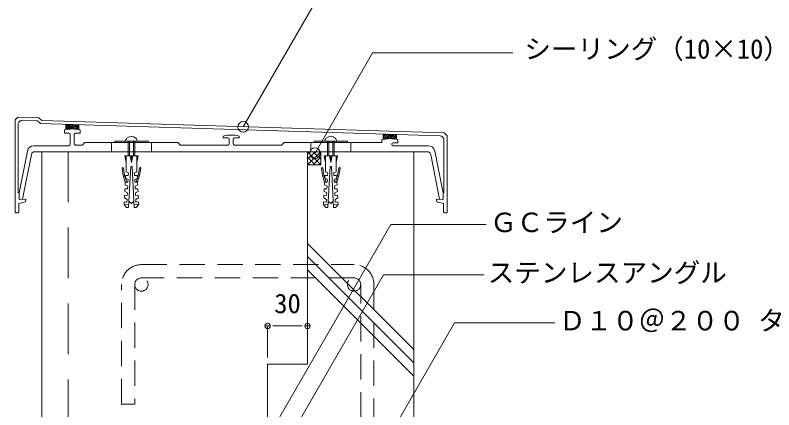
# Model space of a CAD drawing. Units: millimetres, scale not verified. Extents: x -1380 to 1380, y -955 to 955.
# Drawn here: x -590 to -19, y 6 to 303 of the extents above; entities that cross this region are included whole.
import ezdxf
from ezdxf.enums import TextEntityAlignment as Align

# ---------------------------------------------------------------- set-up
doc = ezdxf.new("R2010")
doc.units = ezdxf.units.MM
doc.header["$LTSCALE"] = 3
doc.linetypes.add('USER1', pattern=[9.525, 6.35, -3.175])
doc.linetypes.add('USER2', pattern=[19.05, 12.7, -6.35])
for name, color, linetype, lineweight in [('0-0_0', 7, 'Continuous', 9), ('0-3_KUTAI', 3, 'Continuous', 18), ('0-4_BOUSUI', 1, 'Continuous', 18), ('0-5_MOJI', 7, 'Continuous', 18), ('0-6_HATCH', 9, 'Continuous', 18), ('0-7_sunpo', 7, 'Continuous', 18), ('0-8_KANAMONO_SCREW', 4, 'Continuous', 18), ('0-C_TENSEN', 4, 'USER1', 18), ('0-D_KASAGI', 150, 'Continuous', 18)]:
    doc.layers.add(name, color=color, linetype=linetype, lineweight=lineweight)
doc.styles.add('ＭＳ ゴシック', font='')
doc.styles.get('ＭＳ ゴシック').set_extended_font_data('MS Gothic')

# ---------------------------------------------------------------- blocks, each defined once
blk = doc.blocks.new('_Dot')
at = {"layer": '0-0_0'}
for p, q in [((-0.5, 0), (-1, 0)), ((0.25, 0), (-0.25, 0))]:
    blk.add_line(p, q, dxfattribs=at)
blk.add_circle((0, 0), 0.25, dxfattribs=at)

msp = doc.modelspace()

# ---------------------------------------------------------------- linework, layer by layer
at = {"layer": '0-3_KUTAI'}
for p, q in [((-569.983, 200.007), (-569.983, -659.993)), ((-569.983, 200.007), (-369.983, 200.007)), ((-369.983, 200.007), (-289.983, 200.007)), ((-289.983, -284.993), (-289.983, 200.007))]:
    msp.add_line(p, q, dxfattribs=at)
at = {"layer": '0-3_KUTAI', "linetype": 'USER2'}
msp.add_line((-549.983, 200.007), (-549.983, -659.993), dxfattribs=at)
at = {"layer": '0-3_KUTAI'}
for points in [[(-399.983, 40.007), (-369.983, 40.007), (-369.983, 200.007)], [(900.017, -409.993), (-399.983, -409.993), (-399.983, 40.007)]]:
    msp.add_lwpolyline(points, dxfattribs=at)
at = {"layer": '0-4_BOUSUI'}
for p, q in [((-359.983, 190.007), (-369.983, 200.007)), ((-369.983, 190.007), (-359.983, 200.007)), ((-369.983, 198.492), (-368.468, 200.007)), ((-369.983, 194.25), (-364.226, 200.007)), ((-359.983, 194.25), (-365.74, 200.007)), ((-359.983, 198.492), (-361.498, 200.007)), ((-359.983, 190.007), (-359.983, 200.007)), ((-364.226, 190.007), (-369.983, 195.764)), ((-365.74, 190.007), (-359.983, 195.764)), ((-368.468, 190.007), (-369.983, 191.522)), ((-369.983, 190.007), (-359.983, 190.007)), ((-361.498, 190.007), (-359.983, 191.522))]:
    msp.add_line(p, q, dxfattribs=at)
at = {"layer": '0-5_MOJI'}
for points in [[(-279.943, 371.885), (-329.943, 371.885), (-418.367, 218.732)], [(-215.422, 274.313), (-320.996, 274.313), (-364.337, 198.878)], [(-235.598, 145.071), (-307.263, 145.071), (-393.582, -4.438)], [(-237.386, 107.236), (-312.86, 107.236), (-389.409, -25.35)], [(-183.78, 71.108), (-259.254, 71.108), (-324.175, -41.339)]]:
    msp.add_lwpolyline(points, dxfattribs=at)
for centre in [(-418.367, 218.732), (-364.337, 198.878)]:
    msp.add_circle(centre, 4, dxfattribs=at)
at = {"layer": '0-6_HATCH'}
for p, q in [((-369.983, 130.989), (-289.983, 50.989)), ((-369.983, 120.989), (-289.983, 40.989)), ((-369.983, 110.989), (-289.983, 30.989))]:
    msp.add_line(p, q, dxfattribs=at)
at = {"layer": '0-7_sunpo'}
for p, q in [((-399.983, 45.007), (-399.983, 68.812)), ((-391.983, 68.812), (-377.983, 68.812)), ((-369.983, 45.007), (-369.983, 68.812))]:
    msp.add_line(p, q, dxfattribs=at)
at = {"layer": '0-8_KANAMONO_SCREW'}
for p, q in [((-504.975, 207.998), (-504.975, 196.942)), ((-503.975, 207.998), (-503.975, 196.942)), ((-500.975, 207.998), (-500.975, 196.942)), ((-499.975, 207.998), (-499.975, 196.942)), ((-354.975, 207.998), (-354.975, 196.942)), ((-353.975, 207.998), (-353.975, 196.942)), ((-350.975, 207.998), (-350.975, 196.942)), ((-349.975, 207.998), (-349.975, 196.942)), ((-506.483, 191.942), (-506.483, 196.942)), ((-503.483, 196.942), (-502.483, 191.942)), ((-501.483, 196.942), (-502.483, 191.942)), ((-502.483, 191.942), (-502.483, 196.942)), ((-498.483, 191.942), (-498.483, 196.942)), ((-356.483, 191.942), (-356.483, 196.942)), ((-353.483, 196.942), (-352.483, 191.942)), ((-351.483, 196.942), (-352.483, 191.942)), ((-352.483, 191.942), (-352.483, 196.942)), ((-348.483, 191.942), (-348.483, 196.942)), ((-507.996, 160.165), (-504.501, 159.982)), ((-496.97, 160.165), (-500.465, 159.982)), ((-357.996, 160.165), (-354.501, 159.982)), ((-346.97, 160.165), (-350.465, 159.982))]:
    msp.add_line(p, q, dxfattribs=at)
for points in [[(-514.983, 208.007), (-489.983, 208.007), (-489.983, 207.007), (-514.983, 207.007)], [(-364.983, 208.007), (-339.983, 208.007), (-339.983, 207.007), (-364.983, 207.007)]]:
    msp.add_lwpolyline(points, close=True, dxfattribs=at)
for points in [[(-507.734, 165.158), (-505.789, 164.055), (-505.894, 162.057), (-507.891, 162.162), (-507.996, 160.165), (-506.103, 158.063), (-504.606, 157.984), (-502.983, 188.942), (-502.483, 188.942), (-501.983, 188.942), (-500.361, 157.984), (-498.863, 158.063), (-496.97, 160.165), (-497.075, 162.162), (-499.072, 162.057), (-499.177, 164.055), (-497.232, 165.158), (-497.336, 167.155), (-499.334, 167.051), (-499.438, 169.048), (-497.494, 170.151), (-497.598, 172.148), (-499.595, 172.044), (-499.7, 174.041), (-497.755, 175.144), (-497.86, 177.142), (-499.857, 177.037), (-499.962, 179.034), (-498.017, 180.137), (-498.122, 182.135), (-500.119, 182.03), (-500.223, 184.027), (-498.483, 184.942), (-498.483, 188.942), (-498.483, 191.942), (-497.483, 196.942), (-502.483, 196.942), (-507.483, 196.942), (-506.483, 191.942), (-506.483, 188.942)], [(-357.734, 165.158), (-355.789, 164.055), (-355.894, 162.057), (-357.891, 162.162), (-357.996, 160.165), (-356.103, 158.063), (-354.606, 157.984), (-352.983, 188.942), (-352.483, 188.942), (-351.983, 188.942), (-350.361, 157.984), (-348.863, 158.063), (-346.97, 160.165), (-347.075, 162.162), (-349.072, 162.057), (-349.177, 164.055), (-347.232, 165.158), (-347.336, 167.155), (-349.334, 167.051), (-349.438, 169.048), (-347.494, 170.151), (-347.598, 172.148), (-349.595, 172.044), (-349.7, 174.041), (-347.755, 175.144), (-347.86, 177.142), (-349.857, 177.037), (-349.962, 179.034), (-348.017, 180.137), (-348.122, 182.135), (-350.119, 182.03), (-350.223, 184.027), (-348.483, 184.942), (-348.483, 188.942), (-348.483, 191.942), (-347.483, 196.942), (-352.483, 196.942), (-357.483, 196.942), (-356.483, 191.942), (-356.483, 188.942)], [(-506.483, 188.942), (-506.483, 184.942), (-504.743, 184.027), (-504.847, 182.03), (-506.845, 182.135), (-506.949, 180.137), (-505.004, 179.034), (-505.109, 177.037), (-507.106, 177.142), (-507.211, 175.144), (-505.266, 174.041), (-505.371, 172.044), (-507.368, 172.148), (-507.473, 170.151), (-505.528, 169.048), (-505.632, 167.051), (-507.63, 167.155), (-507.734, 165.158)], [(-356.483, 188.942), (-356.483, 184.942), (-354.743, 184.027), (-354.847, 182.03), (-356.845, 182.135), (-356.949, 180.137), (-355.004, 179.034), (-355.109, 177.037), (-357.106, 177.142), (-357.211, 175.144), (-355.266, 174.041), (-355.371, 172.044), (-357.368, 172.148), (-357.473, 170.151), (-355.528, 169.048), (-355.632, 167.051), (-357.63, 167.155), (-357.734, 165.158)], [(-507.106, 177.142), (-508.603, 182.142), (-509.493, 187.484)], [(-508.507, 187.648), (-507.589, 182.142), (-506.044, 177.086)], [(-496.459, 187.648), (-497.377, 182.142), (-498.923, 177.086)], [(-497.86, 177.142), (-496.363, 182.142), (-495.473, 187.484)], [(-357.106, 177.142), (-358.603, 182.142), (-359.493, 187.484)], [(-358.507, 187.648), (-357.589, 182.142), (-356.044, 177.086)], [(-346.459, 187.648), (-347.377, 182.142), (-348.923, 177.086)], [(-347.86, 177.142), (-346.363, 182.142), (-345.473, 187.484)], [(-500.614, 162.811), (-502.483, 161.001), (-504.353, 162.811)], [(-350.614, 162.811), (-352.483, 161.001), (-354.353, 162.811)]]:
    msp.add_lwpolyline(points, dxfattribs=at)
for centre, radius, start, end in [((-502.483, 206.007), 5.4, 51.3178, 128.6822), ((-352.483, 206.007), 5.4, 51.3178, 128.6822), ((-503.986, 207.878), 3, 128.61458, 177.54109), ((-500.98, 207.878), 3, 2.45891, 51.38542), ((-353.986, 207.878), 3, 128.61458, 177.54109), ((-350.98, 207.878), 3, 2.45891, 51.38542), ((-509, 187.566), 0.5, 9.46232, 189.46231), ((-495.966, 187.566), 0.5, 350.53769, 170.53768), ((-359, 187.566), 0.5, 9.46232, 189.46231), ((-345.966, 187.566), 0.5, 350.53769, 170.53768)]:
    msp.add_arc(centre, radius, start, end, dxfattribs=at)
at = {"layer": '0-C_TENSEN'}
for p, q in [((-494.983, 115.007), (-334.983, 115.007)), ((-334.983, 105.007), (-494.983, 105.007)), ((-329.983, -199.993), (-329.983, 100.007)), ((-319.983, 100.007), (-319.983, -199.993))]:
    msp.add_line(p, q, dxfattribs=at)
msp.add_lwpolyline([(-499.983, 100.007), (-499.983, 10.007), (-509.983, 10.007), (-509.983, 100.007)], dxfattribs=at)
for centre in [(-494.983, 100.007), (-334.983, 100.007)]:
    msp.add_circle(centre, 5, dxfattribs=at)
for centre, radius, start, end in [((-494.983, 100.007), 15, 90, 180), ((-334.983, 100.007), 15, 0, 90), ((-494.983, 100.007), 5, 90, 180), ((-334.983, 100.007), 5, 0, 90)]:
    msp.add_arc(centre, radius, start, end, dxfattribs=at)
at = {"layer": '0-D_KASAGI'}
for p, q in [((-551.983, 219.945), (-551.409, 220.519)), ((-551.983, 218.598), (-550.102, 220.479)), ((-551.983, 217.251), (-548.795, 220.439)), ((-551.106, 216.781), (-547.488, 220.398)), ((-549.56, 216.98), (-546.181, 220.358)), ((-548.11, 217.083), (-544.875, 220.318)), ((-546.74, 217.106), (-543.568, 220.278)), ((-545.437, 217.061), (-542.261, 220.238)), ((-544.193, 216.958), (-541.983, 219.168)), ((-543.002, 216.803), (-541.983, 217.821)), ((-541.983, 216.625), (-541.983, 220.229)), ((-548.483, 205.507), (-548.483, 212.907)), ((-545.483, 212.907), (-545.483, 206.007)), ((-312.983, 212.437), (-312.259, 213.161)), ((-312.983, 211.09), (-310.952, 213.12)), ((-312.983, 209.743), (-309.646, 213.08)), ((-311.86, 209.519), (-308.339, 213.04)), ((-310.33, 209.702), (-307.032, 213)), ((-308.893, 209.791), (-305.725, 212.959)), ((-307.534, 209.803), (-304.418, 212.919)), ((-306.241, 209.749), (-303.111, 212.879)), ((-305.006, 209.637), (-302.983, 211.66)), ((-428.983, 206.007), (-428.983, 209.507)), ((-425.983, 209.507), (-425.983, 206.007)), ((-306.483, 205.607), (-306.483, 205.507)), ((-303.822, 209.474), (-302.983, 210.313)), ((-575.873, 204.507), (-549.483, 204.507)), ((-279.718, 200.007), (-575.248, 200.007)), ((-305.483, 204.507), (-279.093, 204.507)), ((-586.448, 164.044), (-582.518, 164.319)), ((-581.983, 163.82), (-581.983, 163.523)), ((-272.983, 163.523), (-272.983, 163.82)), ((-272.448, 164.319), (-268.518, 164.044)), ((-587.783, 154.007), (-589.483, 154.007)), ((-265.483, 154.007), (-267.183, 154.007))]:
    msp.add_line(p, q, dxfattribs=at)
at = {"layer": '0-D_KASAGI', "linetype": 'USER2'}
for p, q in [((-517.483, 200.007), (-517.483, 207.007)), ((-487.483, 200.007), (-487.483, 207.007)), ((-367.483, 200.007), (-367.483, 207.007)), ((-337.483, 200.007), (-337.483, 207.007))]:
    msp.add_line(p, q, dxfattribs=at)
at = {"layer": '0-D_KASAGI'}
for points in [[(-589.983, 154.507), (-589.983, 224.007), (-587.983, 226.007), (-572.11, 225.519)], [(-270.191, 211.866), (-570.965, 221.121), (-573.092, 223.248), (-584.591, 223.602)], [(-572.11, 225.519), (-569.983, 223.392), (-267.047, 214.07), (-264.983, 212.007), (-264.983, 154.507)], [(-587.683, 220.603), (-587.683, 169.007), (-586.983, 169.007), (-586.983, 164.543)], [(-541.983, 220.229), (-551.983, 220.537), (-551.983, 216.625)], [(-549.483, 213.907), (-552.983, 213.907), (-552.983, 216.411)], [(-540.983, 216.411), (-540.983, 213.907), (-544.483, 213.907)], [(-429.983, 210.507), (-433.483, 210.507), (-433.483, 211.776)], [(-421.483, 211.776), (-421.483, 210.507), (-424.983, 210.507)], [(-302.983, 209.325), (-302.983, 212.875), (-312.983, 213.183), (-312.983, 209.325)], [(-544.483, 205.007), (-539.483, 205.007), (-537.483, 207.007), (-467.483, 207.007), (-465.483, 205.007), (-429.983, 205.007)], [(-424.983, 205.007), (-389.483, 205.007), (-387.483, 207.007), (-313.983, 207.007), (-313.983, 209.111)], [(-301.983, 209.111), (-301.983, 206.607), (-305.483, 206.607)], [(-267.983, 164.543), (-267.983, 169.007), (-267.283, 169.007), (-267.283, 208.868)], [(-586.983, 164.543), (-586.983, 169.007), (-580.778, 200.474)], [(-274.188, 200.474), (-267.983, 169.007), (-267.983, 164.543)], [(-577.701, 197.991), (-584.366, 164.19), (-586.448, 164.044)], [(-268.518, 164.044), (-270.601, 164.19), (-277.266, 197.991)], [(-583.113, 162.069), (-587.283, 161.007), (-587.283, 154.507)], [(-267.683, 154.507), (-267.683, 161.007), (-271.853, 162.069)]]:
    msp.add_lwpolyline(points, dxfattribs=at)
for centre, radius, start, end in [((-584.683, 220.603), 3, 88.23761, 180), ((-546.983, 190.907), 26.2, 76.76135, 103.23865), ((-546.983, 190.907), 26.2, 78.99821, 101.00179), ((-549.483, 212.907), 1, 0, 90), ((-544.483, 212.907), 1, 90, 180), ((-427.483, 187.507), 25, 76.11346, 103.88654), ((-270.283, 208.868), 3, 0, 88.23761), ((-544.483, 206.007), 1, 180, 270), ((-429.983, 209.507), 1, 0, 90), ((-429.983, 206.007), 1, 270, 0), ((-424.983, 209.507), 1, 90, 180), ((-424.983, 206.007), 1, 180, 270), ((-307.983, 183.607), 26.2, 76.76135, 103.23865), ((-307.983, 183.607), 26.2, 78.99821, 101.00179), ((-305.483, 205.607), 1, 90, 180), ((-575.873, 199.507), 5, 90, 168.84534), ((-575.248, 197.507), 2.5, 90, 168.84534), ((-549.483, 205.507), 1, 270, 0), ((-305.483, 205.507), 1, 180, 270), ((-279.718, 197.507), 2.5, 11.15466, 90), ((-279.093, 199.507), 5, 11.15466, 90), ((-586.483, 164.543), 0.5, 180, 274), ((-586.483, 164.543), 0.5, 180, 274), ((-583.483, 163.523), 1.5, 284.28661, 0), ((-582.483, 163.82), 0.5, 0, 94), ((-272.483, 163.82), 0.5, 86, 180), ((-271.483, 163.523), 1.5, 180, 255.71339), ((-268.483, 164.543), 0.5, 266, 360), ((-268.483, 164.543), 0.5, 266, 0), ((-589.483, 154.507), 0.5, 180, 270), ((-587.783, 154.507), 0.5, 270, 0), ((-267.183, 154.507), 0.5, 180, 270), ((-265.483, 154.507), 0.5, 270, 0)]:
    msp.add_arc(centre, radius, start, end, dxfattribs=at)

# ---------------------------------------------------------------- block references
at = {"layer": '0-7_sunpo', "xscale": 8, "yscale": 8, "rotation": 180}
msp.add_blockref('_Dot', (-399.983, 68.812), dxfattribs=at)
at = {"layer": '0-7_sunpo', "xscale": 8, "yscale": 8}
msp.add_blockref('_Dot', (-369.983, 68.812), dxfattribs=at)

# ---------------------------------------------------------------- texts
at = {"layer": '0-5_MOJI', "style": 'ＭＳ ゴシック'}
for s, p in [('シーリング（10×10）', (-206.776, 265.624)), ('ＧＣライン', (-232.598, 135.071)), ('ステンレスアングル', (-234.386, 97.236)), ('Ｄ１０＠２００ タテ・ヨコ', (-180.78, 61.108))]:
    msp.add_text(s, height=14.66, dxfattribs=at).set_placement(p, align=Align.BOTTOM_LEFT)
at = {"layer": '0-7_sunpo', "style": 'ＭＳ ゴシック'}
msp.add_text('30', height=14.66, dxfattribs=at).set_placement((-394.983, 74.034), align=Align.BOTTOM_LEFT)

doc.saveas('drawing.dxf')
